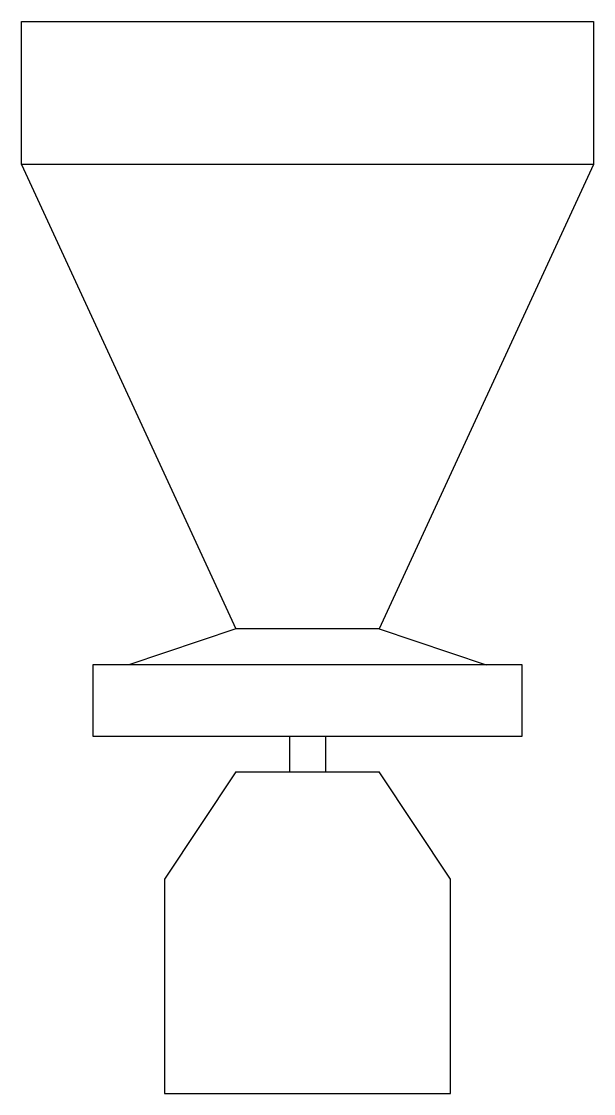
# Model space of a CAD drawing. Extents: x -10 to 10, y -22.5 to 15.
import ezdxf

# ---------------------------------------------------------------- set-up
doc = ezdxf.new("R2010")
doc.units = 0
doc.layers.add('1', color=7, linetype='CONTINUOUS')

msp = doc.modelspace()

# ---------------------------------------------------------------- linework, layer by layer
at = {"layer": '1', "color": 7, "linetype": 'CONTINUOUS'}
for p, q in [((-10, 15), (10, 15)), ((-10, 10), (-10, 15)), ((10, 15), (10, 10)), ((10, 10), (-10, 10)), ((-10, 10), (-2.5, -6.25)), ((10, 10), (2.5, -6.25)), ((-2.5, -6.25), (-6.25, -7.5)), ((2.5, -6.25), (-2.5, -6.25)), ((2.5, -6.25), (6.25, -7.5)), ((-7.5, -7.5), (-7.5, -10)), ((7.5, -7.5), (-7.5, -7.5)), ((7.5, -10), (7.5, -7.5)), ((-7.5, -10), (7.5, -10)), ((-0.625, -10), (-0.625, -11.25)), ((0.625, -10), (0.625, -11.25)), ((-2.5, -11.25), (-5, -15)), ((-2.5, -11.25), (2.5, -11.25)), ((5, -15), (2.5, -11.25)), ((-5, -15), (-5, -22.5)), ((5, -22.5), (5, -15)), ((-5, -22.5), (5, -22.5))]:
    msp.add_line(p, q, dxfattribs=at)

doc.saveas('drawing.dxf')
